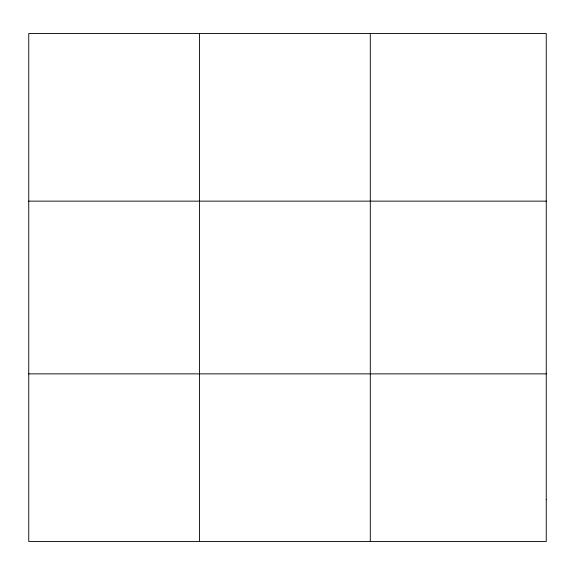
<?xml version="1.0" encoding="UTF-8"?>
<svg xmlns="http://www.w3.org/2000/svg" width="575" height="575" viewBox="0 0 575 575"><rect width="100%" height="100%" fill="white"/><g stroke="black" fill="none" stroke-linecap="round" stroke-linejoin="round"><path stroke-width="0.86" d="M199.525 33.494L199.525 541.506M370.3 33.494L370.3 541.506M28.75 201.135L546.25 201.135M28.75 373.865L546.25 373.865M546.25 499.596L546.25 541.506L28.75 541.506L28.75 33.494L546.25 33.494L546.25 499.596"/></g></svg>
